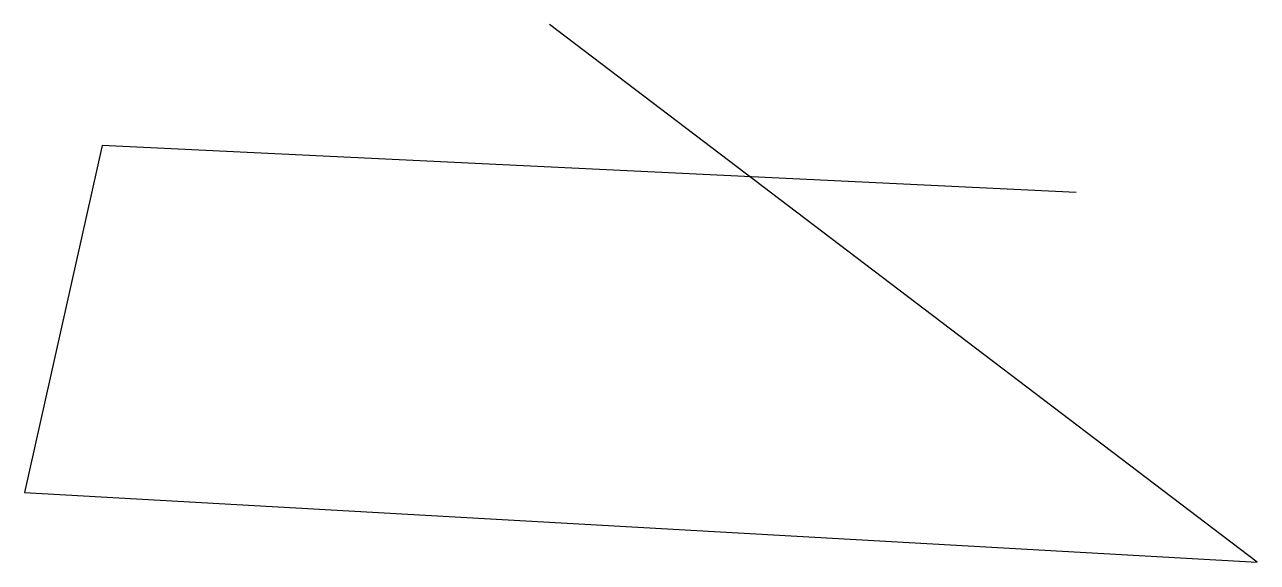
# Model space of a CAD drawing. Header units: millimetres. Extents: x -47 to 80, y 26 to 81.
import ezdxf

# ---------------------------------------------------------------- set-up
doc = ezdxf.new("R2010")
doc.units = ezdxf.units.MM

msp = doc.modelspace()

# ---------------------------------------------------------------- linework, layer by layer
msp.add_lwpolyline([(60.88, 63.65), (-39.21, 68.49), (-47.16, 32.82), (79.5, 25.65), (6.77, 80.9)])

doc.saveas('drawing.dxf')
